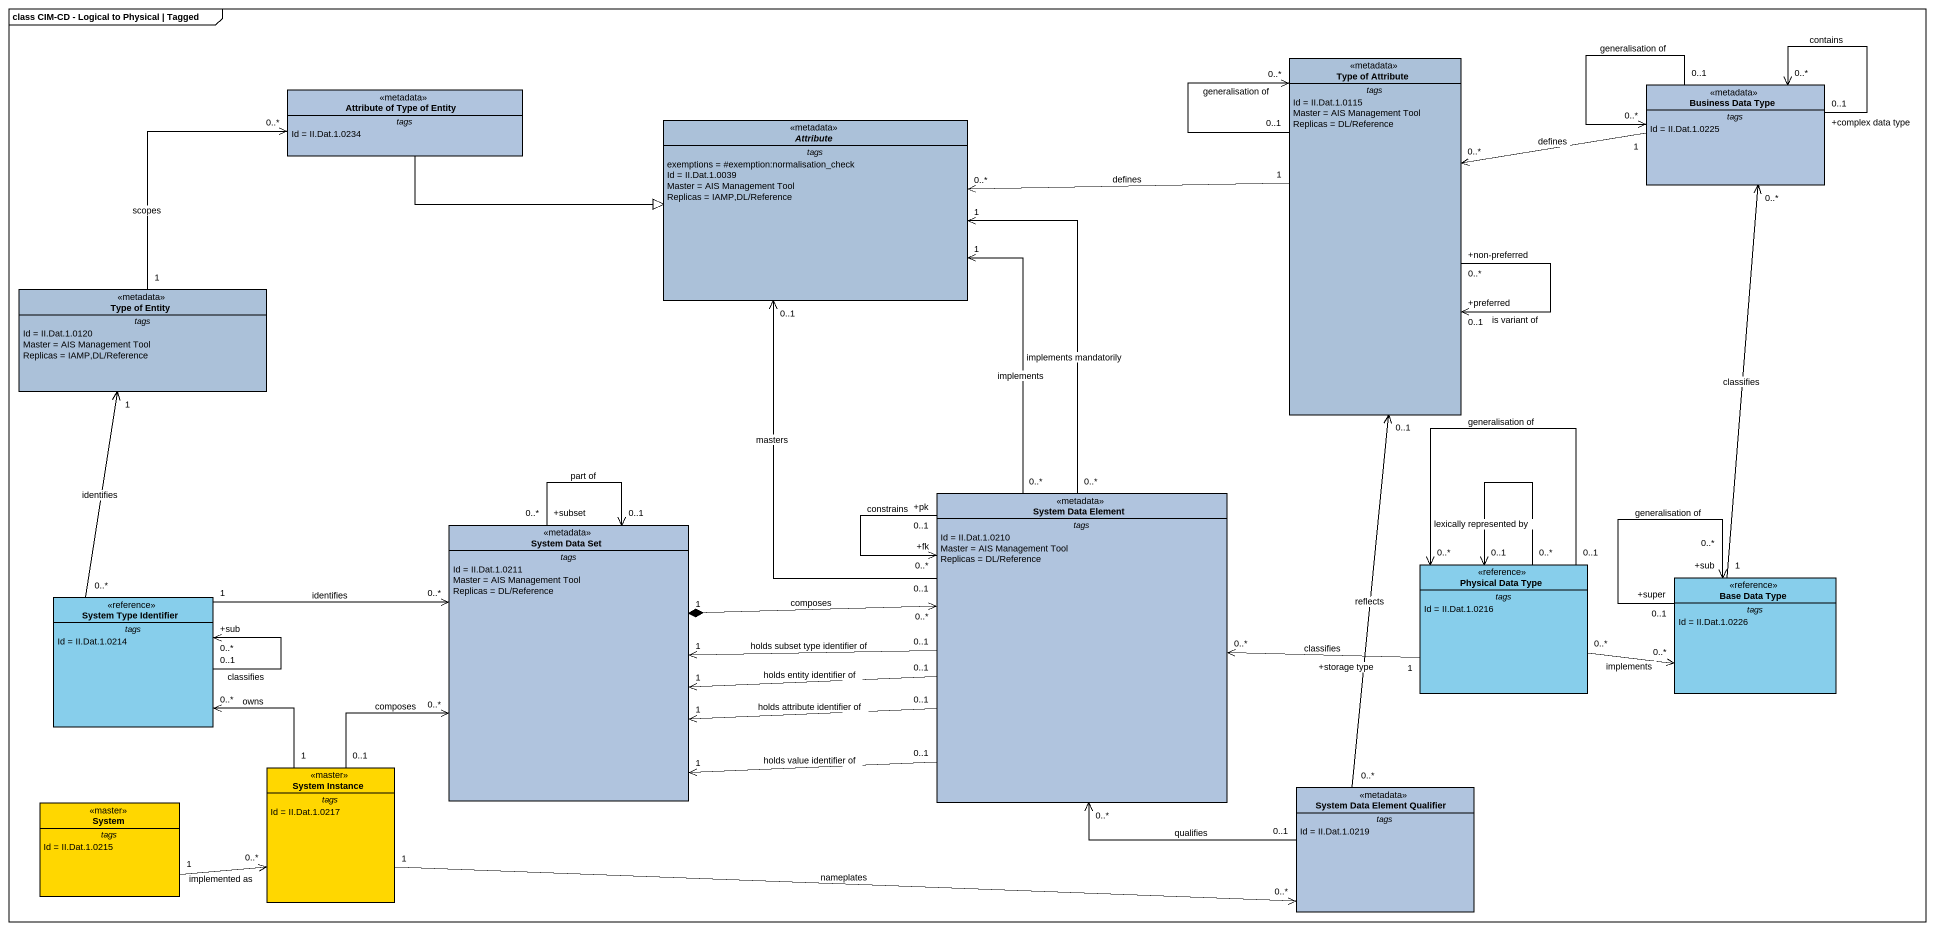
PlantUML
@startuml
mainframe class CIM-CD - Logical to Physical | Tagged
hide circle
hide empty members
class "Type of Attribute" as Type_of_Attribute <<metadata>> #ABC1D9 {
  -- tags --
  Id = II.Dat.1.0115
  Master = AIS Management Tool
  Replicas = DL/Reference
}
class "Attribute of Type of Entity" as Attribute_of_Type_of_Entity <<metadata>> #B0C4DE {
  -- tags --
  Id = II.Dat.1.0234
}
abstract class Attribute <<metadata>> #ABC1D9 {
  -- tags --
  exemptions = #exemption:normalisation_check
  Id = II.Dat.1.0039
  Master = AIS Management Tool
  Replicas = IAMP,DL/Reference
}
class "Business Data Type" as Business_Data_Type <<metadata>> #B0C4DE {
  -- tags --
  Id = II.Dat.1.0225
}
class "Type of Entity" as Type_of_Entity <<metadata>> #ABC1D9 {
  -- tags --
  Id = II.Dat.1.0120
  Master = AIS Management Tool
  Replicas = IAMP,DL/Reference
}
class "System Data Element" as System_Data_Element <<metadata>> #B0C4DE {
  -- tags --
  Id = II.Dat.1.0210
  Master = AIS Management Tool
  Replicas = DL/Reference
}
class "System Data Set" as System_Data_Set <<metadata>> #B0C4DE {
  -- tags --
  Id = II.Dat.1.0211
  Master = AIS Management Tool
  Replicas = DL/Reference
}
class "Physical Data Type" as Physical_Data_Type <<reference>> #87CEEB {
  -- tags --
  Id = II.Dat.1.0216
}
class "Base Data Type" as Base_Data_Type <<reference>> #87CEEB {
  -- tags --
  Id = II.Dat.1.0226
}
class "System Type Identifier" as System_Type_Identifier <<reference>> #87CEEB {
  -- tags --
  Id = II.Dat.1.0214
}
class "System Instance" as System_Instance <<master>> #FFD700 {
  -- tags --
  Id = II.Dat.1.0217
}
class System <<master>> #FFD700 {
  -- tags --
  Id = II.Dat.1.0215
}
class "System Data Element Qualifier" as System_Data_Element_2 <<metadata>> #B0C4DE {
  -- tags --
  Id = II.Dat.1.0219
}
Type_of_Attribute "+preferred\n0..1" <-- "+non-preferred\n0..*" Type_of_Attribute : is variant of
Type_of_Attribute "0..*" <-- "0..1" Type_of_Attribute : generalisation of
Type_of_Attribute "1" -left-> "0..*" Attribute : defines
Attribute_of_Type_of_Entity -right-|> Attribute
Attribute "1" <-- "0..*" System_Data_Element : implements
Attribute "0..1" <-- "0..1" System_Data_Element : masters
Business_Data_Type "1" -left-> "0..*" Type_of_Attribute : defines
Business_Data_Type "0..1" --> "0..*" Business_Data_Type : generalisation of
Business_Data_Type "+complex data type\n0..1" --> "0..*" Business_Data_Type : contains
Type_of_Entity "1" -up-> "0..*" Attribute_of_Type_of_Entity : scopes
Type_of_Entity "1" <-- "0..*" System_Type_Identifier : identifies
System_Data_Element "0..*" -up-> "1" Attribute : implements mandatorily
System_Data_Element "+pk\n0..1" --> "+fk\n0..*" System_Data_Element : constrains
System_Data_Element "0..1" -left-> "1" System_Data_Set : holds subset type identifier of
System_Data_Element "0..1" -left-> "1" System_Data_Set : holds value identifier of
System_Data_Element "0..*" <-left-* "1" System_Data_Set : composes
System_Data_Element "0..1" -left-> "1" System_Data_Set : holds attribute identifier of
System_Data_Element "0..1" -left-> "1" System_Data_Set : holds entity identifier of
System_Data_Element "0..*" <-- "0..1" System_Data_Element_2 : qualifies
System_Data_Set "0..1" <-- "+subset\n0..*" System_Data_Set : part of
System_Data_Set "0..*" <-left- "1" System_Type_Identifier : identifies
System_Data_Set "0..*" <-- "0..1" System_Instance : composes
Physical_Data_Type "+storage type\n1" -left-> "0..*" System_Data_Element : classifies
Physical_Data_Type "0..1" --> "0..*" Physical_Data_Type : generalisation of
Physical_Data_Type "0..*" --> "0..1" Physical_Data_Type : lexically represented by
Physical_Data_Type "0..*" -right-> "0..*" Base_Data_Type : implements
Base_Data_Type "1" -up-> "0..*" Business_Data_Type : classifies
Base_Data_Type "+sub\n0..*" <-- "+super\n0..1" Base_Data_Type : generalisation of
System_Type_Identifier "0..1" --> "+sub\n0..*" System_Type_Identifier : classifies
System_Instance "1" -up-> "0..*" System_Type_Identifier : owns
System "1" -right-> "0..*" System_Instance : implemented as
System_Data_Element_2 "0..*" -up-> "0..1" Type_of_Attribute : reflects
System_Data_Element_2 "0..*" <-left- "1" System_Instance : nameplates
@enduml
